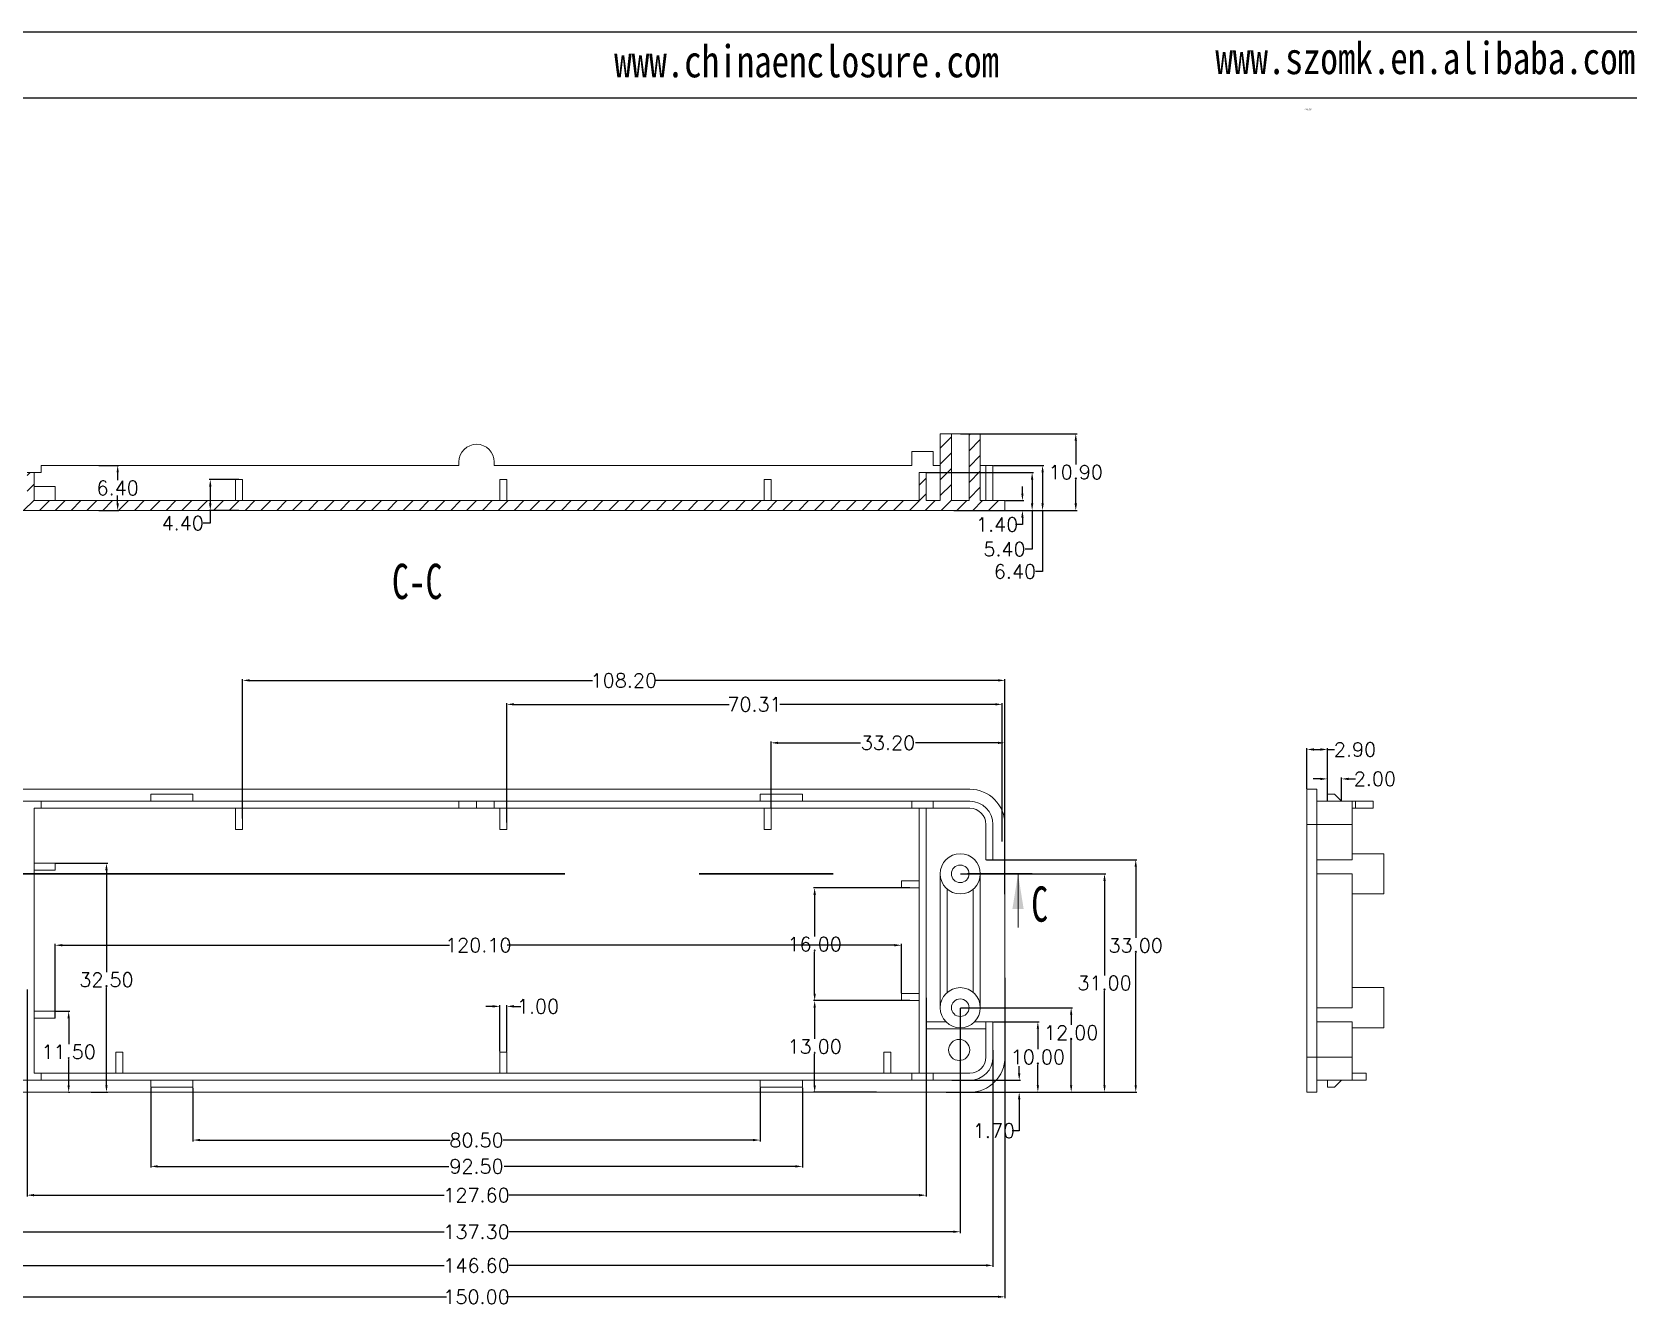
# Model space of a CAD drawing. Header units: inches. Extents: x 3440 to 5010, y 1126 to 1518.
# Drawn here: x 4575.9 to 4802.5, y 1336.7 to 1517.6 of the extents above; entities that cross this region are included whole.
import ezdxf

# ---------------------------------------------------------------- set-up
doc = ezdxf.new("R2010")
doc.units = ezdxf.units.IN
doc.header["$LTSCALE"] = 15
doc.linetypes.add('PHANTOM', pattern=[12.7, 6.35, -1.27, 1.27, -1.27, 1.27, -1.27])
doc.layers.add('10', color=7, linetype='Continuous')
doc.layers.add('文字', color=81, linetype='Continuous')
doc.styles.add('SLDTEXTSTYLE0', font='TXT', dxfattribs={"width": 0.75})
doc.styles.add('SLDTEXTSTYLE6', font='TXT', dxfattribs={"width": 0.7})
doc.styles.get("Standard").update_dxf_attribs({"font": 'txt', "bigfont": 'gbcbig.shx'})
doc.styles.add('宋体', font='', dxfattribs={"width": 0.8, "height": 3.5})
doc.styles.get('宋体').set_extended_font_data('SimSun')
doc.dimstyles.new('2.5', dxfattribs={"dimtxt": 2, "dimasz": 1, "dimexe": 0.18, "dimexo": 0.0625, "dimgap": 0.09, "dimtad": 0, "dimtih": 1, "dimtoh": 1, "dimzin": 0, "dimdsep": 46, "dimtxsty": 'Standard', "dimcen": 1, "dimadec": 0, "dimazin": 2, "dimtfac": 1, "dimtofl": 0, "dimtmove": 0, "dimatfit": 3, "dimfxl": 0, "dimtolj": 1, "dimtzin": 0, "dimarcsym": 0})

# ---------------------------------------------------------------- blocks, each defined once
blk = doc.blocks.new('SW_NOTE_0')
at = {"color": 0, "linetype": 'Continuous', "lineweight": 0, "char_height": 0.06, "attachment_point": 1, "style": 'SLDTEXTSTYLE0'}
for s, insert in [('INTERPRET GEOMETRIC', (0, 0.08)), ('TOLERANCING PER:', (0, -0.02))]:
    blk.add_mtext(s, dxfattribs=dict(at, insert=insert))
blk = doc.blocks.new('*D435')
at = {"color": 0, "lineweight": -2, "transparency": 16777216}
for p, q in [((4579.31, 1378.58), (4581.34, 1378.58)), ((4581.16, 1377.58), (4581.16, 1373.92)), ((4581.16, 1368.08), (4581.16, 1371.74)), ((4581.15, 1367.08), (4581.34, 1367.08))]:
    blk.add_line(p, q, dxfattribs=at)
at = {"color": 0, "transparency": 16777216}
for points in [[(4580.99, 1377.58), (4581.32, 1377.58), (4581.16, 1378.58)], [(4580.99, 1368.08), (4581.32, 1368.08), (4581.16, 1367.08)]]:
    blk.add_solid(points, dxfattribs=at)
at = {"layer": 'Defpoints', "color": 0, "transparency": 16777216}
for p in [(4579.25, 1378.58), (4581.16, 1378.58), (4581.09, 1367.08)]:
    blk.add_point(p, dxfattribs=at)
at = {"color": 0, "transparency": 16777216, "insert": (4581.16, 1372.83), "char_height": 2, "attachment_point": 5}
blk.add_mtext('\\A1;11.50', dxfattribs=at)
blk = doc.blocks.new('*D436')
at = {"color": 0, "lineweight": -2, "transparency": 16777216}
for p, q in [((4579.31, 1399.58), (4586.7, 1399.58)), ((4586.52, 1398.58), (4586.52, 1384.14)), ((4586.52, 1368.08), (4586.52, 1381.96)), ((4584.34, 1367.08), (4586.7, 1367.08))]:
    blk.add_line(p, q, dxfattribs=at)
at = {"color": 0, "transparency": 16777216}
for points in [[(4586.36, 1398.58), (4586.69, 1398.58), (4586.52, 1399.58)], [(4586.36, 1368.08), (4586.69, 1368.08), (4586.52, 1367.08)]]:
    blk.add_solid(points, dxfattribs=at)
at = {"layer": 'Defpoints', "color": 0, "transparency": 16777216}
for p in [(4579.25, 1399.58), (4586.52, 1399.58), (4584.28, 1367.08)]:
    blk.add_point(p, dxfattribs=at)
at = {"color": 0, "transparency": 16777216, "insert": (4586.52, 1383.05), "char_height": 2, "attachment_point": 5}
blk.add_mtext('\\A1;32.50', dxfattribs=at)
blk = doc.blocks.new('*D437')
at = {"color": 0, "lineweight": -2, "transparency": 16777216}
for p, q in [((4716.07, 1369.78), (4716.07, 1370.78)), ((4706.51, 1368.78), (4716.25, 1368.78)), ((4706.51, 1367.08), (4716.25, 1367.08)), ((4716.07, 1366.08), (4716.07, 1361.62)), ((4716.07, 1361.62), (4715.07, 1361.62))]:
    blk.add_line(p, q, dxfattribs=at)
at = {"color": 0, "transparency": 16777216}
for points in [[(4715.9, 1369.78), (4716.24, 1369.78), (4716.07, 1368.78)], [(4715.9, 1366.08), (4716.24, 1366.08), (4716.07, 1367.08)]]:
    blk.add_solid(points, dxfattribs=at)
at = {"layer": 'Defpoints', "color": 0, "transparency": 16777216}
for p in [(4706.45, 1368.78), (4706.45, 1367.08), (4716.07, 1367.08)]:
    blk.add_point(p, dxfattribs=at)
at = {"color": 0, "transparency": 16777216, "insert": (4712.48, 1361.62), "char_height": 2, "attachment_point": 5}
blk.add_mtext('\\A1;1.70', dxfattribs=at)
blk = doc.blocks.new('*D438')
at = {"color": 0, "lineweight": -2, "transparency": 16777216}
for p, q in [((4712.41, 1377.08), (4718.9, 1377.08)), ((4718.72, 1376.08), (4718.72, 1373.17)), ((4718.72, 1368.08), (4718.72, 1370.99)), ((4706.58, 1367.08), (4718.9, 1367.08))]:
    blk.add_line(p, q, dxfattribs=at)
at = {"color": 0, "transparency": 16777216}
for points in [[(4718.55, 1376.08), (4718.88, 1376.08), (4718.72, 1377.08)], [(4718.55, 1368.08), (4718.88, 1368.08), (4718.72, 1367.08)]]:
    blk.add_solid(points, dxfattribs=at)
at = {"layer": 'Defpoints', "color": 0, "transparency": 16777216}
for p in [(4712.35, 1377.08), (4718.72, 1377.08), (4706.51, 1367.08)]:
    blk.add_point(p, dxfattribs=at)
at = {"color": 0, "transparency": 16777216, "insert": (4718.72, 1372.08), "char_height": 2, "attachment_point": 5}
blk.add_mtext('\\A1;10.00', dxfattribs=at)
blk = doc.blocks.new('*D439')
at = {"color": 0, "lineweight": -2, "transparency": 16777216}
for p, q in [((4707.76, 1379.08), (4723.63, 1379.08)), ((4723.45, 1378.08), (4723.45, 1376.63)), ((4723.45, 1368.08), (4723.45, 1374.45)), ((4705.71, 1367.08), (4723.63, 1367.08))]:
    blk.add_line(p, q, dxfattribs=at)
at = {"color": 0, "transparency": 16777216}
for points in [[(4723.28, 1378.08), (4723.61, 1378.08), (4723.45, 1379.08)], [(4723.28, 1368.08), (4723.61, 1368.08), (4723.45, 1367.08)]]:
    blk.add_solid(points, dxfattribs=at)
at = {"layer": 'Defpoints', "color": 0, "transparency": 16777216}
for p in [(4707.7, 1379.08), (4723.45, 1379.08), (4705.65, 1367.08)]:
    blk.add_point(p, dxfattribs=at)
at = {"color": 0, "transparency": 16777216, "insert": (4723.45, 1375.54), "char_height": 2, "attachment_point": 5}
blk.add_mtext('\\A1;12.00', dxfattribs=at)
blk = doc.blocks.new('*D440')
at = {"color": 0, "lineweight": -2, "transparency": 16777216}
for p, q in [((4707.76, 1398.08), (4728.36, 1398.08)), ((4728.18, 1397.08), (4728.18, 1383.67)), ((4728.18, 1368.08), (4728.18, 1381.49)), ((4705.71, 1367.08), (4728.36, 1367.08))]:
    blk.add_line(p, q, dxfattribs=at)
at = {"color": 0, "transparency": 16777216}
for points in [[(4728.02, 1397.08), (4728.35, 1397.08), (4728.18, 1398.08)], [(4728.02, 1368.08), (4728.35, 1368.08), (4728.18, 1367.08)]]:
    blk.add_solid(points, dxfattribs=at)
at = {"layer": 'Defpoints', "color": 0, "transparency": 16777216}
for p in [(4707.7, 1398.08), (4728.18, 1398.08), (4705.65, 1367.08)]:
    blk.add_point(p, dxfattribs=at)
at = {"color": 0, "transparency": 16777216, "insert": (4728.18, 1382.58), "char_height": 2, "attachment_point": 5}
blk.add_mtext('\\A1;31.00', dxfattribs=at)
blk = doc.blocks.new('*D441')
at = {"color": 0, "lineweight": -2, "transparency": 16777216}
for p, q in [((4711.41, 1400.08), (4732.79, 1400.08)), ((4732.61, 1399.08), (4732.61, 1388.98)), ((4732.61, 1368.08), (4732.61, 1386.8)), ((4705.77, 1367.08), (4732.79, 1367.08))]:
    blk.add_line(p, q, dxfattribs=at)
at = {"color": 0, "transparency": 16777216}
for points in [[(4732.45, 1399.08), (4732.78, 1399.08), (4732.61, 1400.08)], [(4732.45, 1368.08), (4732.78, 1368.08), (4732.61, 1367.08)]]:
    blk.add_solid(points, dxfattribs=at)
at = {"layer": 'Defpoints', "color": 0, "transparency": 16777216}
for p in [(4711.35, 1400.08), (4732.61, 1400.08), (4705.71, 1367.08)]:
    blk.add_point(p, dxfattribs=at)
at = {"color": 0, "transparency": 16777216, "insert": (4732.61, 1387.89), "char_height": 2, "attachment_point": 5}
blk.add_mtext('\\A1;33.00', dxfattribs=at)
blk = doc.blocks.new('*D442')
at = {"color": 0, "lineweight": -2, "transparency": 16777216}
for p, q in [((4641.35, 1379.27), (4640.35, 1379.27)), ((4642.35, 1372.84), (4642.35, 1379.45)), ((4643.35, 1372.84), (4643.35, 1379.45)), ((4644.35, 1379.27), (4645.35, 1379.27))]:
    blk.add_line(p, q, dxfattribs=at)
at = {"color": 0, "transparency": 16777216}
for points in [[(4641.35, 1379.44), (4641.35, 1379.1), (4642.35, 1379.27)], [(4644.35, 1379.44), (4644.35, 1379.1), (4643.35, 1379.27)]]:
    blk.add_solid(points, dxfattribs=at)
at = {"layer": 'Defpoints', "color": 0, "transparency": 16777216}
for p in [(4643.35, 1379.27), (4642.35, 1372.78), (4643.35, 1372.78)]:
    blk.add_point(p, dxfattribs=at)
at = {"color": 0, "transparency": 16777216, "insert": (4647.77, 1379.27), "char_height": 2, "attachment_point": 5}
blk.add_mtext('\\A1;1.00', dxfattribs=at)
blk = doc.blocks.new('*D443')
at = {"color": 0, "lineweight": -2, "transparency": 16777216}
for p, q in [((4564.05, 1381.98), (4564.05, 1337.86)), ((4714.05, 1383.3), (4714.05, 1337.86)), ((4565.05, 1338.04), (4634.79, 1338.04)), ((4713.05, 1338.04), (4643.31, 1338.04))]:
    blk.add_line(p, q, dxfattribs=at)
at = {"color": 0, "transparency": 16777216}
for points in [[(4565.05, 1338.21), (4565.05, 1337.88), (4564.05, 1338.04)], [(4713.05, 1338.21), (4713.05, 1337.88), (4714.05, 1338.04)]]:
    blk.add_solid(points, dxfattribs=at)
at = {"layer": 'Defpoints', "color": 0, "transparency": 16777216}
for p in [(4564.05, 1382.04), (4714.05, 1383.37), (4564.05, 1338.04)]:
    blk.add_point(p, dxfattribs=at)
at = {"color": 0, "transparency": 16777216, "insert": (4639.05, 1338.04), "char_height": 2, "attachment_point": 5}
blk.add_mtext('\\A1;150.00', dxfattribs=at)
blk = doc.blocks.new('*D444')
at = {"color": 0, "lineweight": -2, "transparency": 16777216}
for p, q in [((4565.75, 1374.51), (4565.75, 1342.32)), ((4712.35, 1373.07), (4712.35, 1342.32)), ((4566.75, 1342.5), (4634.46, 1342.5)), ((4711.35, 1342.5), (4643.64, 1342.5))]:
    blk.add_line(p, q, dxfattribs=at)
at = {"color": 0, "transparency": 16777216}
for points in [[(4566.75, 1342.67), (4566.75, 1342.34), (4565.75, 1342.5)], [(4711.35, 1342.67), (4711.35, 1342.34), (4712.35, 1342.5)]]:
    blk.add_solid(points, dxfattribs=at)
at = {"layer": 'Defpoints', "color": 0, "transparency": 16777216}
for p in [(4565.75, 1374.58), (4712.35, 1373.13), (4712.35, 1342.5)]:
    blk.add_point(p, dxfattribs=at)
at = {"color": 0, "transparency": 16777216, "insert": (4639.05, 1342.5), "char_height": 2, "attachment_point": 5}
blk.add_mtext('\\A1;146.60', dxfattribs=at)
blk = doc.blocks.new('*D445')
at = {"color": 0, "lineweight": -2, "transparency": 16777216}
for p, q in [((4570.4, 1379.01), (4570.4, 1347.1)), ((4707.7, 1379.01), (4707.7, 1347.1)), ((4571.4, 1347.28), (4634.46, 1347.28)), ((4706.7, 1347.28), (4643.64, 1347.28))]:
    blk.add_line(p, q, dxfattribs=at)
at = {"color": 0, "transparency": 16777216}
for points in [[(4571.4, 1347.44), (4571.4, 1347.11), (4570.4, 1347.28)], [(4706.7, 1347.44), (4706.7, 1347.11), (4707.7, 1347.28)]]:
    blk.add_solid(points, dxfattribs=at)
at = {"layer": 'Defpoints', "color": 0, "transparency": 16777216}
for p in [(4570.4, 1379.08), (4707.7, 1379.08), (4707.7, 1347.28)]:
    blk.add_point(p, dxfattribs=at)
at = {"color": 0, "transparency": 16777216, "insert": (4639.05, 1347.28), "char_height": 2, "attachment_point": 5}
blk.add_mtext('\\A1;137.30', dxfattribs=at)
blk = doc.blocks.new('*D446')
at = {"color": 0, "lineweight": -2, "transparency": 16777216}
for p, q in [((4575.25, 1381.65), (4575.25, 1352.29)), ((4702.85, 1380.5), (4702.85, 1352.29)), ((4576.25, 1352.47), (4634.46, 1352.47)), ((4701.85, 1352.47), (4643.64, 1352.47))]:
    blk.add_line(p, q, dxfattribs=at)
at = {"color": 0, "transparency": 16777216}
for points in [[(4576.25, 1352.64), (4576.25, 1352.3), (4575.25, 1352.47)], [(4701.85, 1352.64), (4701.85, 1352.3), (4702.85, 1352.47)]]:
    blk.add_solid(points, dxfattribs=at)
at = {"layer": 'Defpoints', "color": 0, "transparency": 16777216}
for p in [(4575.25, 1381.71), (4702.85, 1380.56), (4575.25, 1352.47)]:
    blk.add_point(p, dxfattribs=at)
at = {"color": 0, "transparency": 16777216, "insert": (4639.05, 1352.47), "char_height": 2, "attachment_point": 5}
blk.add_mtext('\\A1;127.60', dxfattribs=at)
blk = doc.blocks.new('*D448')
at = {"color": 0, "lineweight": -2, "transparency": 16777216}
for p, q in [((4598.8, 1367.71), (4598.8, 1360.11)), ((4679.3, 1367.71), (4679.3, 1360.11)), ((4599.8, 1360.29), (4635.29, 1360.29)), ((4678.3, 1360.29), (4642.81, 1360.29))]:
    blk.add_line(p, q, dxfattribs=at)
at = {"color": 0, "transparency": 16777216}
for points in [[(4599.8, 1360.46), (4599.8, 1360.13), (4598.8, 1360.29)], [(4678.3, 1360.46), (4678.3, 1360.13), (4679.3, 1360.29)]]:
    blk.add_solid(points, dxfattribs=at)
at = {"layer": 'Defpoints', "color": 0, "transparency": 16777216}
for p in [(4598.8, 1367.78), (4679.3, 1367.78), (4679.3, 1360.29)]:
    blk.add_point(p, dxfattribs=at)
at = {"color": 0, "transparency": 16777216, "insert": (4639.05, 1360.29), "char_height": 2, "attachment_point": 5}
blk.add_mtext('\\A1;80.50', dxfattribs=at)
blk = doc.blocks.new('*D449')
at = {"color": 0, "lineweight": -2, "transparency": 16777216}
for p, q in [((4592.8, 1367.71), (4592.8, 1356.38)), ((4685.3, 1367.71), (4685.3, 1356.38)), ((4593.8, 1356.56), (4635.13, 1356.56)), ((4684.3, 1356.56), (4642.97, 1356.56))]:
    blk.add_line(p, q, dxfattribs=at)
at = {"color": 0, "transparency": 16777216}
for points in [[(4593.8, 1356.72), (4593.8, 1356.39), (4592.8, 1356.56)], [(4684.3, 1356.72), (4684.3, 1356.39), (4685.3, 1356.56)]]:
    blk.add_solid(points, dxfattribs=at)
at = {"layer": 'Defpoints', "color": 0, "transparency": 16777216}
for p in [(4592.8, 1367.78), (4685.3, 1367.78), (4592.8, 1356.56)]:
    blk.add_point(p, dxfattribs=at)
at = {"color": 0, "transparency": 16777216, "insert": (4639.05, 1356.56), "char_height": 2, "attachment_point": 5}
blk.add_mtext('\\A1;92.50', dxfattribs=at)
blk = doc.blocks.new('*D450')
at = {"color": 0, "lineweight": -2, "transparency": 16777216}
for p, q in [((4680.85, 1407.44), (4680.85, 1416.85)), ((4681.85, 1416.67), (4693.53, 1416.67)), ((4713.05, 1416.67), (4701.37, 1416.67)), ((4714.05, 1402.7), (4714.05, 1416.85))]:
    blk.add_line(p, q, dxfattribs=at)
at = {"color": 0, "transparency": 16777216}
for points in [[(4681.85, 1416.83), (4681.85, 1416.5), (4680.85, 1416.67)], [(4713.05, 1416.83), (4713.05, 1416.5), (4714.05, 1416.67)]]:
    blk.add_solid(points, dxfattribs=at)
at = {"layer": 'Defpoints', "color": 0, "transparency": 16777216}
for p in [(4714.05, 1416.67), (4680.85, 1407.38), (4714.05, 1402.63)]:
    blk.add_point(p, dxfattribs=at)
at = {"color": 0, "transparency": 16777216, "insert": (4697.45, 1416.67), "char_height": 2, "attachment_point": 5}
blk.add_mtext('\\A1;33.20', dxfattribs=at)
blk = doc.blocks.new('*D451')
at = {"color": 0, "lineweight": -2, "transparency": 16777216}
for p, q in [((4643.35, 1405.35), (4643.35, 1422.31)), ((4644.35, 1422.13), (4674.92, 1422.13)), ((4712.66, 1422.13), (4682.1, 1422.13)), ((4713.66, 1402.65), (4713.66, 1422.31))]:
    blk.add_line(p, q, dxfattribs=at)
at = {"color": 0, "transparency": 16777216}
for points in [[(4644.35, 1422.3), (4644.35, 1421.97), (4643.35, 1422.13)], [(4712.66, 1422.3), (4712.66, 1421.97), (4713.66, 1422.13)]]:
    blk.add_solid(points, dxfattribs=at)
at = {"layer": 'Defpoints', "color": 0, "transparency": 16777216}
for p in [(4643.35, 1422.13), (4643.35, 1405.29), (4713.66, 1402.59)]:
    blk.add_point(p, dxfattribs=at)
at = {"color": 0, "transparency": 16777216, "insert": (4678.51, 1422.13), "char_height": 2, "attachment_point": 5}
blk.add_mtext('\\A1;70.31', dxfattribs=at)
blk = doc.blocks.new('*D452')
at = {"color": 0, "lineweight": -2, "transparency": 16777216}
for p, q in [((4605.85, 1405.94), (4605.85, 1425.71)), ((4606.85, 1425.53), (4655.53, 1425.53)), ((4713.05, 1425.53), (4664.37, 1425.53)), ((4714.05, 1395.21), (4714.05, 1425.71))]:
    blk.add_line(p, q, dxfattribs=at)
at = {"color": 0, "transparency": 16777216}
for points in [[(4606.85, 1425.7), (4606.85, 1425.37), (4605.85, 1425.53)], [(4713.05, 1425.7), (4713.05, 1425.37), (4714.05, 1425.53)]]:
    blk.add_solid(points, dxfattribs=at)
at = {"layer": 'Defpoints', "color": 0, "transparency": 16777216}
for p in [(4714.05, 1425.53), (4605.85, 1405.88), (4714.05, 1395.15)]:
    blk.add_point(p, dxfattribs=at)
at = {"color": 0, "transparency": 16777216, "insert": (4659.95, 1425.53), "char_height": 2, "attachment_point": 5}
blk.add_mtext('\\A1;108.20', dxfattribs=at)
blk = doc.blocks.new('*D453')
at = {"color": 0, "lineweight": -2, "transparency": 16777216}
for p, q in [((4579.25, 1377.64), (4579.25, 1388.12)), ((4580.25, 1387.94), (4635.21, 1387.94)), ((4698.35, 1387.94), (4643.39, 1387.94)), ((4699.35, 1381.14), (4699.35, 1388.12))]:
    blk.add_line(p, q, dxfattribs=at)
at = {"color": 0, "transparency": 16777216}
for points in [[(4580.25, 1388.11), (4580.25, 1387.78), (4579.25, 1387.94)], [(4698.35, 1388.11), (4698.35, 1387.78), (4699.35, 1387.94)]]:
    blk.add_solid(points, dxfattribs=at)
at = {"layer": 'Defpoints', "color": 0, "transparency": 16777216}
for p in [(4699.35, 1387.94), (4699.35, 1381.08), (4579.25, 1377.58)]:
    blk.add_point(p, dxfattribs=at)
at = {"color": 0, "transparency": 16777216, "insert": (4639.3, 1387.94), "char_height": 2, "attachment_point": 5}
blk.add_mtext('\\A1;120.10', dxfattribs=at)
blk = doc.blocks.new('*D454')
at = {"color": 0, "lineweight": -2, "transparency": 16777216}
for p, q in [((4699.29, 1380.08), (4686.86, 1380.08)), ((4687.04, 1379.08), (4687.04, 1374.67)), ((4687.04, 1368.08), (4687.04, 1372.49)), ((4695.84, 1367.08), (4686.86, 1367.08))]:
    blk.add_line(p, q, dxfattribs=at)
at = {"color": 0, "transparency": 16777216}
for points in [[(4686.87, 1379.08), (4687.21, 1379.08), (4687.04, 1380.08)], [(4686.87, 1368.08), (4687.21, 1368.08), (4687.04, 1367.08)]]:
    blk.add_solid(points, dxfattribs=at)
at = {"layer": 'Defpoints', "color": 0, "transparency": 16777216}
for p in [(4687.04, 1380.08), (4699.35, 1380.08), (4695.9, 1367.08)]:
    blk.add_point(p, dxfattribs=at)
at = {"color": 0, "transparency": 16777216, "insert": (4687.04, 1373.58), "char_height": 2, "attachment_point": 5}
blk.add_mtext('\\A1;13.00', dxfattribs=at)
blk = doc.blocks.new('*D455')
at = {"color": 0, "lineweight": -2, "transparency": 16777216}
for p, q in [((4700.54, 1396.08), (4686.86, 1396.08)), ((4687.04, 1395.08), (4687.04, 1389.17)), ((4687.04, 1381.08), (4687.04, 1386.99)), ((4700.54, 1380.08), (4686.86, 1380.08))]:
    blk.add_line(p, q, dxfattribs=at)
at = {"color": 0, "transparency": 16777216}
for points in [[(4686.87, 1395.08), (4687.21, 1395.08), (4687.04, 1396.08)], [(4686.87, 1381.08), (4687.21, 1381.08), (4687.04, 1380.08)]]:
    blk.add_solid(points, dxfattribs=at)
at = {"layer": 'Defpoints', "color": 0, "transparency": 16777216}
for p in [(4687.04, 1396.08), (4700.6, 1396.08), (4700.6, 1380.08)]:
    blk.add_point(p, dxfattribs=at)
at = {"color": 0, "transparency": 16777216, "insert": (4687.04, 1388.08), "char_height": 2, "attachment_point": 5}
blk.add_mtext('\\A1;16.00', dxfattribs=at)
blk = doc.blocks.new('*D457')
at = {"color": 0, "lineweight": -2, "transparency": 16777216}
for p, q in [((4716.53, 1452.04), (4716.53, 1453.04)), ((4714.11, 1451.04), (4716.71, 1451.04)), ((4714.11, 1449.64), (4716.71, 1449.64)), ((4716.53, 1447.64), (4715.53, 1447.64)), ((4716.53, 1448.64), (4716.53, 1447.64))]:
    blk.add_line(p, q, dxfattribs=at)
at = {"color": 0, "transparency": 16777216}
for points in [[(4716.36, 1452.04), (4716.69, 1452.04), (4716.53, 1451.04)], [(4716.36, 1448.64), (4716.69, 1448.64), (4716.53, 1449.64)]]:
    blk.add_solid(points, dxfattribs=at)
at = {"layer": 'Defpoints', "color": 0, "transparency": 16777216}
for p in [(4714.05, 1451.04), (4714.05, 1449.64), (4716.53, 1449.64)]:
    blk.add_point(p, dxfattribs=at)
at = {"color": 0, "transparency": 16777216, "insert": (4712.94, 1447.64), "char_height": 2, "attachment_point": 5}
blk.add_mtext('\\A1;1.40', dxfattribs=at)
blk = doc.blocks.new('*D458')
at = {"color": 0, "lineweight": -2, "transparency": 16777216}
for p, q in [((4702.91, 1455.04), (4718.09, 1455.04)), ((4717.91, 1454.04), (4717.91, 1450.64)), ((4710.97, 1449.64), (4718.09, 1449.64)), ((4717.91, 1449.64), (4717.91, 1444.17)), ((4717.91, 1444.17), (4716.91, 1444.17))]:
    blk.add_line(p, q, dxfattribs=at)
at = {"color": 0, "transparency": 16777216}
for points in [[(4717.74, 1454.04), (4718.07, 1454.04), (4717.91, 1455.04)], [(4717.74, 1450.64), (4718.07, 1450.64), (4717.91, 1449.64)]]:
    blk.add_solid(points, dxfattribs=at)
at = {"layer": 'Defpoints', "color": 0, "transparency": 16777216}
for p in [(4702.85, 1455.04), (4717.91, 1455.04), (4710.91, 1449.64)]:
    blk.add_point(p, dxfattribs=at)
at = {"color": 0, "transparency": 16777216, "insert": (4713.98, 1444.17), "char_height": 2, "attachment_point": 5}
blk.add_mtext('\\A1;5.40', dxfattribs=at)
blk = doc.blocks.new('*D459')
at = {"color": 0, "lineweight": -2, "transparency": 16777216}
for p, q in [((4712.41, 1456.04), (4719.57, 1456.04)), ((4719.39, 1455.04), (4719.39, 1450.64)), ((4708.59, 1449.64), (4719.57, 1449.64)), ((4719.39, 1449.64), (4719.39, 1440.99)), ((4719.39, 1440.99), (4718.39, 1440.99))]:
    blk.add_line(p, q, dxfattribs=at)
at = {"color": 0, "transparency": 16777216}
for points in [[(4719.22, 1455.04), (4719.56, 1455.04), (4719.39, 1456.04)], [(4719.22, 1450.64), (4719.56, 1450.64), (4719.39, 1449.64)]]:
    blk.add_solid(points, dxfattribs=at)
at = {"layer": 'Defpoints', "color": 0, "transparency": 16777216}
for p in [(4712.35, 1456.04), (4719.39, 1456.04), (4708.53, 1449.64)]:
    blk.add_point(p, dxfattribs=at)
at = {"color": 0, "transparency": 16777216, "insert": (4715.47, 1440.99), "char_height": 2, "attachment_point": 5}
blk.add_mtext('\\A1;6.40', dxfattribs=at)
blk = doc.blocks.new('*D460')
at = {"color": 0, "lineweight": -2, "transparency": 16777216}
for p, q in [((4707.76, 1460.54), (4724.28, 1460.54)), ((4724.1, 1459.54), (4724.1, 1456.18)), ((4724.1, 1450.64), (4724.1, 1454)), ((4706.79, 1449.64), (4724.28, 1449.64))]:
    blk.add_line(p, q, dxfattribs=at)
at = {"color": 0, "transparency": 16777216}
for points in [[(4723.93, 1459.54), (4724.27, 1459.54), (4724.1, 1460.54)], [(4723.93, 1450.64), (4724.27, 1450.64), (4724.1, 1449.64)]]:
    blk.add_solid(points, dxfattribs=at)
at = {"layer": 'Defpoints', "color": 0, "transparency": 16777216}
for p in [(4707.7, 1460.54), (4724.1, 1460.54), (4706.73, 1449.64)]:
    blk.add_point(p, dxfattribs=at)
at = {"color": 0, "transparency": 16777216, "insert": (4724.1, 1455.09), "char_height": 2, "attachment_point": 5}
blk.add_mtext('\\A1;10.90', dxfattribs=at)
blk = doc.blocks.new('*D461')
at = {"color": 0, "lineweight": -2, "transparency": 16777216}
for p, q in [((4605.29, 1454.04), (4601.08, 1454.04)), ((4601.26, 1453.04), (4601.26, 1450.64)), ((4601.26, 1447.84), (4600.26, 1447.84)), ((4605.29, 1449.64), (4601.08, 1449.64)), ((4601.26, 1449.64), (4601.26, 1447.84))]:
    blk.add_line(p, q, dxfattribs=at)
at = {"color": 0, "transparency": 16777216}
for points in [[(4601.09, 1453.04), (4601.43, 1453.04), (4601.26, 1454.04)], [(4601.09, 1450.64), (4601.43, 1450.64), (4601.26, 1449.64)]]:
    blk.add_solid(points, dxfattribs=at)
at = {"layer": 'Defpoints', "color": 0, "transparency": 16777216}
for p in [(4605.35, 1454.04), (4601.26, 1449.64), (4605.35, 1449.64)]:
    blk.add_point(p, dxfattribs=at)
at = {"color": 0, "transparency": 16777216, "insert": (4597.34, 1447.84), "char_height": 2, "attachment_point": 5}
blk.add_mtext('\\A1;4.40', dxfattribs=at)
blk = doc.blocks.new('*D462')
at = {"color": 0, "lineweight": -2, "transparency": 16777216}
for p, q in [((4585.46, 1456.04), (4588.29, 1456.04)), ((4588.11, 1455.04), (4588.11, 1453.93)), ((4588.11, 1450.64), (4588.11, 1451.75)), ((4585.46, 1449.64), (4588.29, 1449.64))]:
    blk.add_line(p, q, dxfattribs=at)
at = {"color": 0, "transparency": 16777216}
for points in [[(4587.95, 1455.04), (4588.28, 1455.04), (4588.11, 1456.04)], [(4587.95, 1450.64), (4588.28, 1450.64), (4588.11, 1449.64)]]:
    blk.add_solid(points, dxfattribs=at)
at = {"layer": 'Defpoints', "color": 0, "transparency": 16777216}
for p in [(4585.4, 1456.04), (4585.4, 1449.64), (4588.11, 1449.64)]:
    blk.add_point(p, dxfattribs=at)
at = {"color": 0, "transparency": 16777216, "insert": (4588.11, 1452.84), "char_height": 2, "attachment_point": 5}
blk.add_mtext('\\A1;6.40', dxfattribs=at)
blk = doc.blocks.new('*D463')
at = {"color": 0, "lineweight": -2, "transparency": 16777216}
for p, q in [((4756.91, 1410.14), (4756.91, 1415.91)), ((4757.91, 1415.73), (4758.81, 1415.73)), ((4759.81, 1409.44), (4759.81, 1415.91)), ((4759.81, 1415.73), (4760.81, 1415.73))]:
    blk.add_line(p, q, dxfattribs=at)
at = {"color": 0, "transparency": 16777216}
for points in [[(4757.91, 1415.9), (4757.91, 1415.56), (4756.91, 1415.73)], [(4758.81, 1415.9), (4758.81, 1415.56), (4759.81, 1415.73)]]:
    blk.add_solid(points, dxfattribs=at)
at = {"layer": 'Defpoints', "color": 0, "transparency": 16777216}
for p in [(4759.81, 1415.73), (4756.91, 1410.08), (4759.81, 1409.38)]:
    blk.add_point(p, dxfattribs=at)
at = {"color": 0, "transparency": 16777216, "insert": (4763.73, 1415.73), "char_height": 2, "attachment_point": 5}
blk.add_mtext('\\A1;2.90', dxfattribs=at)
blk = doc.blocks.new('*D464')
at = {"color": 0, "lineweight": -2, "transparency": 16777216}
for p, q in [((4758.81, 1411.55), (4757.81, 1411.55)), ((4759.81, 1408.44), (4759.81, 1411.73)), ((4761.81, 1408.44), (4761.81, 1411.73)), ((4762.81, 1411.55), (4763.81, 1411.55))]:
    blk.add_line(p, q, dxfattribs=at)
at = {"color": 0, "transparency": 16777216}
for points in [[(4758.81, 1411.71), (4758.81, 1411.38), (4759.81, 1411.55)], [(4762.81, 1411.71), (4762.81, 1411.38), (4761.81, 1411.55)]]:
    blk.add_solid(points, dxfattribs=at)
at = {"layer": 'Defpoints', "color": 0, "transparency": 16777216}
for p in [(4761.81, 1411.55), (4759.81, 1408.38), (4761.81, 1408.38)]:
    blk.add_point(p, dxfattribs=at)
at = {"color": 0, "transparency": 16777216, "insert": (4766.56, 1411.55), "char_height": 2, "attachment_point": 5}
blk.add_mtext('\\A1;2.00', dxfattribs=at)

msp = doc.modelspace()

# ---------------------------------------------------------------- hatches: boundary and pattern name
at = {"linetype": 'Continuous', "lineweight": 0}
h = msp.add_hatch(dxfattribs=at)
h.set_pattern_fill('ANSI31', color=4, scale=0.5, style=0)
h.paths.add_polyline_path([(4573.251, 1451.041), (4573.251, 1460.541), (4571.651, 1460.541), (4571.651, 1451.041), (4569.151, 1451.041), (4569.151, 1460.541), (4567.551, 1460.541), (4567.551, 1451.041), (4564.051, 1451.041), (4564.051, 1449.641), (4714.051, 1449.641), (4714.051, 1451.041), (4710.551, 1451.041), (4710.551, 1460.541), (4708.951, 1460.541), (4708.951, 1451.041), (4706.451, 1451.041), (4706.451, 1460.541), (4704.851, 1460.541), (4704.851, 1451.041), (4702.851, 1451.041), (4702.851, 1455.041), (4701.851, 1455.041), (4701.851, 1451.041), (4576.251, 1451.041), (4576.251, 1455.041), (4575.251, 1455.041), (4575.251, 1451.041)], flags=0)

# ---------------------------------------------------------------- linework, layer by layer
for p, q in [((4456.165, 1517.567), (5010.438, 1517.567)), ((4470.507, 1508.236), (5001.107, 1508.236))]:
    msp.add_line(p, q)
at = {"color": 7, "linetype": 'Continuous', "lineweight": 15}
for p, q in [((4704.851, 1460.541), (4704.851, 1451.041)), ((4706.451, 1460.541), (4704.851, 1460.541)), ((4706.451, 1460.541), (4706.451, 1451.041)), ((4706.451, 1460.541), (4708.951, 1460.541)), ((4708.951, 1451.041), (4708.951, 1460.541)), ((4710.551, 1460.541), (4708.951, 1460.541)), ((4710.551, 1451.041), (4710.551, 1460.541)), ((4700.851, 1458.041), (4700.851, 1456.041)), ((4703.851, 1458.041), (4700.851, 1458.041)), ((4703.851, 1458.041), (4703.851, 1456.041)), ((4576.251, 1455.041), (4575.251, 1455.041)), ((4576.251, 1455.041), (4576.251, 1451.041)), ((4576.251, 1455.041), (4577.251, 1455.041)), ((4577.251, 1455.041), (4577.251, 1456.041)), ((4636.551, 1456.041), (4577.251, 1456.041)), ((4636.551, 1456.541), (4636.551, 1456.041)), ((4641.551, 1456.541), (4641.551, 1456.041)), ((4700.851, 1456.041), (4641.551, 1456.041)), ((4701.851, 1455.041), (4701.851, 1451.041)), ((4702.851, 1455.041), (4701.851, 1455.041)), ((4702.851, 1451.041), (4702.851, 1455.041)), ((4704.851, 1456.041), (4703.851, 1456.041)), ((4711.351, 1456.041), (4710.551, 1456.041)), ((4711.351, 1456.041), (4712.351, 1456.041)), ((4711.351, 1451.041), (4711.351, 1456.041)), ((4712.351, 1451.041), (4712.351, 1456.041)), ((4576.251, 1453.041), (4579.251, 1453.041)), ((4579.251, 1453.041), (4579.251, 1451.041)), ((4604.851, 1454.041), (4604.851, 1451.041)), ((4604.851, 1454.041), (4605.851, 1454.041)), ((4605.851, 1454.041), (4605.851, 1451.041)), ((4642.351, 1454.041), (4642.351, 1451.041)), ((4642.351, 1454.041), (4643.351, 1454.041)), ((4643.351, 1454.041), (4643.351, 1451.041)), ((4679.851, 1454.041), (4679.851, 1451.041)), ((4679.851, 1454.041), (4680.851, 1454.041)), ((4680.851, 1454.041), (4680.851, 1451.041)), ((4576.251, 1451.041), (4701.851, 1451.041)), ((4702.851, 1451.041), (4704.851, 1451.041)), ((4706.451, 1451.041), (4708.951, 1451.041)), ((4710.551, 1451.041), (4714.051, 1451.041)), ((4714.051, 1451.041), (4714.051, 1449.641)), ((4564.051, 1449.641), (4714.051, 1449.641)), ((4709.051, 1410.077), (4569.051, 1410.077)), ((4592.801, 1408.377), (4592.801, 1409.377)), ((4592.801, 1409.377), (4598.801, 1409.377)), ((4598.801, 1409.377), (4598.801, 1408.377)), ((4679.301, 1408.377), (4679.301, 1409.377)), ((4679.301, 1409.377), (4685.301, 1409.377)), ((4685.301, 1409.377), (4685.301, 1408.377)), ((4756.906, 1410.077), (4758.306, 1410.077)), ((4756.906, 1405.077), (4756.906, 1410.077)), ((4758.306, 1410.077), (4758.306, 1405.077)), ((4759.806, 1409.377), (4759.806, 1408.377)), ((4760.806, 1409.377), (4759.806, 1409.377)), ((4761.806, 1408.377), (4760.806, 1409.377)), ((4577.251, 1408.377), (4574.251, 1408.377)), ((4576.251, 1369.777), (4576.251, 1407.377)), ((4576.251, 1407.377), (4577.251, 1407.377)), ((4577.251, 1408.377), (4577.251, 1407.377)), ((4636.551, 1408.377), (4577.251, 1408.377)), ((4636.551, 1407.377), (4577.251, 1407.377)), ((4604.851, 1407.377), (4604.851, 1404.377)), ((4605.851, 1404.377), (4605.851, 1407.377)), ((4636.551, 1408.377), (4639.051, 1408.377)), ((4636.551, 1407.377), (4636.551, 1408.377)), ((4639.051, 1407.377), (4636.551, 1407.377)), ((4639.051, 1408.377), (4639.051, 1407.377)), ((4639.051, 1408.377), (4641.551, 1408.377)), ((4641.551, 1407.377), (4639.051, 1407.377)), ((4641.551, 1408.377), (4641.551, 1407.377)), ((4700.851, 1408.377), (4641.551, 1408.377)), ((4700.851, 1407.377), (4641.551, 1407.377)), ((4642.351, 1407.377), (4642.351, 1404.377)), ((4643.351, 1404.377), (4643.351, 1407.377)), ((4679.851, 1407.377), (4679.851, 1404.377)), ((4680.851, 1404.377), (4680.851, 1407.377)), ((4700.851, 1407.377), (4700.851, 1408.377)), ((4700.851, 1408.377), (4703.851, 1408.377)), ((4703.851, 1407.377), (4700.851, 1407.377)), ((4701.851, 1369.777), (4701.851, 1407.377)), ((4702.851, 1407.377), (4702.851, 1377.077)), ((4703.851, 1408.377), (4703.851, 1407.377)), ((4709.051, 1408.377), (4703.851, 1408.377)), ((4709.051, 1407.377), (4703.851, 1407.377)), ((4763.306, 1408.377), (4758.306, 1408.377)), ((4763.306, 1408.377), (4763.306, 1405.077)), ((4763.806, 1408.377), (4763.306, 1408.377)), ((4763.806, 1407.377), (4763.306, 1407.377)), ((4763.806, 1407.377), (4763.806, 1408.377)), ((4763.806, 1408.377), (4766.306, 1408.377)), ((4766.306, 1407.377), (4763.806, 1407.377)), ((4766.306, 1408.377), (4766.306, 1407.377)), ((4711.351, 1400.077), (4711.351, 1405.077)), ((4712.351, 1400.077), (4712.351, 1405.077)), ((4714.051, 1372.077), (4714.051, 1405.077)), ((4756.906, 1405.077), (4756.906, 1372.077)), ((4758.306, 1405.077), (4756.906, 1405.077)), ((4758.306, 1405.077), (4758.306, 1372.077)), ((4763.306, 1405.077), (4758.306, 1405.077)), ((4763.306, 1405.077), (4763.306, 1400.077)), ((4604.851, 1404.377), (4605.851, 1404.377)), ((4642.351, 1404.377), (4643.351, 1404.377)), ((4679.851, 1404.377), (4680.851, 1404.377)), ((4711.351, 1400.077), (4712.351, 1400.077)), ((4758.306, 1400.077), (4763.306, 1400.077)), ((4767.806, 1400.927), (4763.306, 1400.927)), ((4767.806, 1400.927), (4767.806, 1395.227)), ((4579.251, 1399.577), (4576.251, 1399.577)), ((4576.251, 1398.577), (4579.251, 1398.577)), ((4579.251, 1398.577), (4579.251, 1399.577)), ((4704.851, 1379.077), (4704.851, 1398.077)), ((4710.551, 1398.077), (4710.551, 1379.077)), ((4763.306, 1398.077), (4758.306, 1398.077)), ((4763.306, 1398.077), (4763.306, 1379.077)), ((4701.851, 1397.077), (4699.351, 1397.077)), ((4699.351, 1397.077), (4699.351, 1396.077)), ((4699.351, 1396.077), (4701.851, 1396.077)), ((4705.851, 1381.245), (4705.851, 1395.909)), ((4709.551, 1395.909), (4709.551, 1381.245)), ((4763.306, 1395.227), (4767.806, 1395.227)), ((4701.851, 1381.077), (4699.351, 1381.077)), ((4699.351, 1381.077), (4699.351, 1380.077)), ((4699.351, 1380.077), (4701.851, 1380.077)), ((4767.806, 1381.927), (4763.306, 1381.927)), ((4767.806, 1381.927), (4767.806, 1376.227)), ((4579.251, 1378.577), (4576.251, 1378.577)), ((4576.251, 1377.577), (4579.251, 1377.577)), ((4579.251, 1377.577), (4579.251, 1378.577)), ((4763.306, 1379.077), (4758.306, 1379.077)), ((4705.67, 1377.077), (4702.851, 1377.077)), ((4702.851, 1376.077), (4711.351, 1376.077)), ((4702.851, 1376.077), (4702.851, 1369.777)), ((4711.351, 1377.077), (4709.731, 1377.077)), ((4712.351, 1377.077), (4711.351, 1377.077)), ((4711.351, 1372.077), (4711.351, 1377.077)), ((4712.351, 1372.077), (4712.351, 1377.077)), ((4758.306, 1377.077), (4763.306, 1377.077)), ((4763.306, 1377.077), (4763.306, 1372.077)), ((4763.306, 1376.227), (4767.806, 1376.227)), ((4587.851, 1372.777), (4587.851, 1369.777)), ((4588.851, 1372.777), (4587.851, 1372.777)), ((4588.851, 1369.777), (4588.851, 1372.777)), ((4643.351, 1372.777), (4642.351, 1372.777)), ((4642.351, 1372.777), (4642.351, 1369.777)), ((4643.351, 1369.777), (4643.351, 1372.777)), ((4696.851, 1372.777), (4696.851, 1369.777)), ((4697.851, 1372.777), (4696.851, 1372.777)), ((4697.851, 1369.777), (4697.851, 1372.777)), ((4756.906, 1372.077), (4758.306, 1372.077)), ((4756.906, 1367.077), (4756.906, 1372.077)), ((4758.306, 1372.077), (4758.306, 1367.077)), ((4763.306, 1372.077), (4758.306, 1372.077)), ((4763.306, 1372.077), (4763.306, 1368.777)), ((4577.251, 1368.777), (4574.251, 1368.777)), ((4576.251, 1369.777), (4577.251, 1369.777)), ((4577.251, 1368.777), (4577.251, 1369.777)), ((4577.251, 1369.777), (4700.851, 1369.777)), ((4577.251, 1368.777), (4700.851, 1368.777)), ((4592.801, 1367.777), (4592.801, 1368.777)), ((4598.801, 1368.777), (4598.801, 1367.777)), ((4679.301, 1367.777), (4679.301, 1368.777)), ((4685.301, 1368.777), (4685.301, 1367.777)), ((4703.851, 1369.777), (4700.851, 1369.777)), ((4700.851, 1369.777), (4700.851, 1368.777)), ((4700.851, 1368.777), (4703.851, 1368.777)), ((4703.851, 1368.777), (4703.851, 1369.777)), ((4703.851, 1369.777), (4709.051, 1369.777)), ((4703.851, 1368.777), (4709.051, 1368.777)), ((4763.306, 1368.777), (4758.306, 1368.777)), ((4759.806, 1367.777), (4759.806, 1368.777)), ((4760.806, 1367.777), (4761.806, 1368.777)), ((4765.306, 1369.777), (4763.306, 1369.777)), ((4765.306, 1368.777), (4763.306, 1368.777)), ((4765.306, 1369.777), (4765.306, 1368.777)), ((4569.051, 1367.077), (4709.051, 1367.077)), ((4598.801, 1367.777), (4592.801, 1367.777)), ((4685.301, 1367.777), (4679.301, 1367.777)), ((4758.306, 1367.077), (4756.906, 1367.077)), ((4760.806, 1367.777), (4759.806, 1367.777))]:
    msp.add_line(p, q, dxfattribs=at)
at = {"color": 1, "linetype": 'PHANTOM', "lineweight": 30}
msp.add_line((4556.326, 1398.077), (4717.906, 1398.077), dxfattribs=at)
at = {"color": 7, "linetype": 'Continuous', "lineweight": 0}
msp.add_line((4715.906, 1390.477), (4715.906, 1398.077), dxfattribs=at)
at = {"color": 7, "linetype": 'Continuous', "lineweight": 15}
for centre, radius in [((4707.701, 1398.077), 2.85), ((4707.701, 1398.077), 1.25), ((4707.701, 1379.077), 2.85), ((4707.701, 1379.077), 1.25), ((4707.551, 1373.077), 1.5)]:
    msp.add_circle(centre, radius, dxfattribs=at)
for centre, radius, start, end in [((4639.051, 1456.541), 2.5, 90, 180), ((4639.051, 1456.541), 2.5, 0, 90), ((4709.051, 1405.077), 5, 0, 90), ((4709.051, 1405.077), 3.3, 0, 90), ((4709.051, 1405.077), 2.3, 0, 90), ((4709.051, 1372.077), 3.3, 270, 0), ((4709.051, 1372.077), 2.3, 270, 0), ((4709.051, 1372.077), 5, 270, 0)]:
    msp.add_arc(centre, radius, start, end, dxfattribs=at)
at = {"color": 7, "linetype": 'Continuous', "lineweight": 0}
msp.add_solid([(4715.906, 1398.077), (4715.106, 1393.077), (4716.706, 1393.077)], dxfattribs=at)

# ---------------------------------------------------------------- block references
at = {"layer": '10', "xscale": 1.5, "yscale": 1.5, "zscale": 1.5}
msp.add_blockref('SW_NOTE_0', (4756.603, 1506.565), dxfattribs=at)

# ---------------------------------------------------------------- texts
at = {"color": 7, "linetype": 'Continuous', "char_height": 5, "attachment_point": 1, "style": 'SLDTEXTSTYLE6'}
for s, insert in [('C-C', (4627.051, 1442.081)), ('C', (4717.785, 1396.287))]:
    msp.add_mtext(s, dxfattribs=dict(at, insert=insert))
at = {"layer": '文字', "color": 0, "char_height": 4.56192, "width": 80.14856, "attachment_point": 1, "style": '宋体'}
for s, insert in [('www.chinaenclosure.com', (4658.591, 1515.686)), ('www.szomk.en.alibaba.com', (4743.918, 1516.138))]:
    msp.add_mtext(s, dxfattribs=dict(at, insert=insert))

# ---------------------------------------------------------------- dimensions: what is measured, and where the dimension line sits
for base, p1, p2, picture, middle in [((4724.102, 1460.541), (4706.725, 1449.641), (4707.701, 1460.541), '*D460', (4724.102, 1455.091)), ((4588.114, 1449.641), (4585.399, 1456.041), (4585.399, 1449.641), '*D462', (4588.114, 1452.841)), ((4716.526, 1449.641), (4714.051, 1451.041), (4714.051, 1449.641), '*D457', (4712.936, 1447.641)), ((4728.185, 1398.077), (4705.646, 1367.077), (4707.701, 1398.077), '*D440', (4728.185, 1382.577)), ((4687.039, 1396.077), (4700.601, 1380.077), (4700.601, 1396.077), '*D455', (4687.039, 1388.077)), ((4687.039, 1380.077), (4695.904, 1367.077), (4699.351, 1380.077), '*D454', (4687.039, 1373.577)), ((4718.715, 1377.077), (4706.513, 1367.077), (4712.351, 1377.077), '*D438', (4718.715, 1372.077))]:
    dim = msp.add_linear_dim(base=base, p1=p1, p2=p2, angle=90, dimstyle='2.5')
    dim.commit()
    dim.dimension.update_dxf_attribs({"geometry": picture, "text_midpoint": middle})
for base, p1, p2, picture, middle in [((4717.906, 1455.041), (4710.91, 1449.641), (4702.851, 1455.041), '*D458', (4713.983, 1444.168)), ((4719.39, 1456.041), (4708.526, 1449.641), (4712.351, 1456.041), '*D459', (4715.466, 1440.992)), ((4601.259, 1449.641), (4605.351, 1454.041), (4605.351, 1449.641), '*D461', (4597.335, 1447.84)), ((4732.612, 1400.077), (4705.709, 1367.077), (4711.351, 1400.077), '*D441', (4732.612, 1387.889)), ((4586.523, 1399.577), (4584.277, 1367.077), (4579.251, 1399.577), '*D436', (4586.523, 1383.045)), ((4581.156, 1378.577), (4581.092, 1367.077), (4579.251, 1378.577), '*D435', (4581.156, 1372.827)), ((4723.447, 1379.077), (4705.646, 1367.077), (4707.701, 1379.077), '*D439', (4723.447, 1375.543)), ((4716.069, 1367.077), (4706.451, 1368.777), (4706.451, 1367.077), '*D437', (4712.479, 1361.616))]:
    dim = msp.add_linear_dim(base=base, p1=p1, p2=p2, angle=90, dimstyle='2.5')
    dim.commit()
    dim.dimension.update_dxf_attribs({"geometry": picture, "text_midpoint": middle, "dimtype": 160})
for base, p1, p2, picture, middle in [((4714.051, 1425.535), (4605.851, 1405.877), (4714.051, 1395.152), '*D452', (4659.951, 1425.535)), ((4643.351, 1422.133), (4713.663, 1402.59), (4643.351, 1405.291), '*D451', (4678.507, 1422.133)), ((4714.051, 1416.667), (4680.851, 1407.377), (4714.051, 1402.634), '*D450', (4697.451, 1416.667)), ((4759.806, 1415.73), (4756.906, 1410.077), (4759.806, 1409.377), '*D463', (4763.73, 1415.73)), ((4761.806, 1411.545), (4759.806, 1408.377), (4761.806, 1408.377), '*D464', (4766.563, 1411.545)), ((4699.351, 1387.944), (4579.251, 1377.577), (4699.351, 1381.077), '*D453', (4639.301, 1387.944)), ((4564.051, 1338.042), (4714.051, 1383.366), (4564.051, 1382.041), '*D443', (4639.051, 1338.042)), ((4575.251, 1352.471), (4702.851, 1380.565), (4575.251, 1381.711), '*D446', (4639.051, 1352.471)), ((4643.351, 1379.271), (4642.351, 1372.777), (4643.351, 1372.777), '*D442', (4647.774, 1379.271)), ((4707.701, 1347.276), (4570.401, 1379.077), (4707.701, 1379.077), '*D445', (4639.051, 1347.276)), ((4712.351, 1342.504), (4565.751, 1374.577), (4712.351, 1373.128), '*D444', (4639.051, 1342.504)), ((4592.801, 1356.557), (4685.301, 1367.777), (4592.801, 1367.777), '*D449', (4639.051, 1356.557))]:
    dim = msp.add_linear_dim(base=base, p1=p1, p2=p2, dimstyle='2.5')
    dim.commit()
    dim.dimension.update_dxf_attribs({"geometry": picture, "text_midpoint": middle})
dim = msp.add_linear_dim(base=(4679.301, 1360.292), p1=(4598.801, 1367.777), p2=(4679.301, 1367.777), dimstyle='2.5')
dim.commit()
dim.dimension.update_dxf_attribs({"geometry": '*D448', "text_midpoint": (4639.051, 1360.292), "dimtype": 160})

doc.saveas('drawing.dxf')
